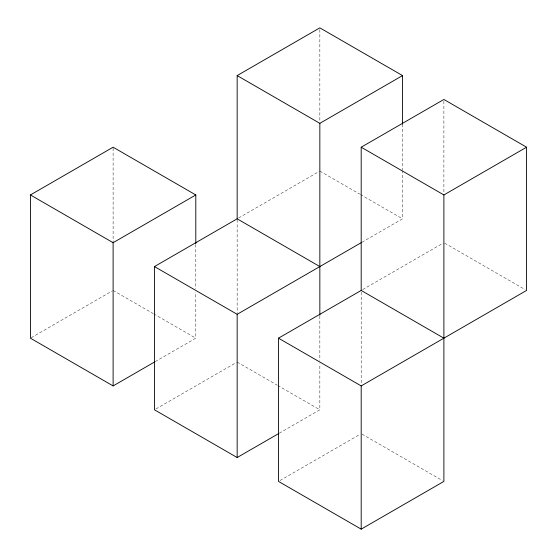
<?xml version="1.0" encoding="UTF-8"?>
<svg xmlns="http://www.w3.org/2000/svg" width="557" height="557" viewBox="0 0 557 557"><rect width="100%" height="100%" fill="white"/><g stroke="black" fill="none" stroke-linecap="round" stroke-linejoin="round"><path stroke-width="0.42" stroke-dasharray="2.79 2.09" d="M31.171 337.744L112.361 290.872M238.654 217.954L319.098 171.514M155.208 361.618L195.806 338.183L195.806 292.174M361.946 242.26L402.537 218.824L402.537 171.083M155.96 408.929L236.405 362.482M362.698 289.57L443.135 243.131M279.252 433.228L319.843 409.792L319.843 363.784M280.004 480.538L359.69 434.53M319.843 171.083L359.69 194.087M360.442 194.518L402.537 218.824M444.639 243.131L525.077 289.57M113.113 290.434L152.959 313.438M153.711 313.876L195.806 338.183M237.157 362.05L276.996 385.054M277.748 385.486L319.843 409.792M361.946 434.098L442.383 480.538M443.887 101.2L443.887 193.216M402.537 124.204L402.537 170.212M361.194 292.167L361.194 384.184M319.843 29.584L319.843 121.6M319.843 316.042L319.843 360.316M237.157 219.688L237.157 313.438M195.806 244.426L195.806 288.7M113.113 148.071L113.113 241.829"/><path stroke-width="0.84" d="M154.463 362.05L113.113 385.924L30.419 338.183L30.419 194.95L113.113 147.208L195.806 194.95L195.806 243.562M319.843 266.566L237.157 218.817L237.157 75.592L319.843 27.85L402.537 75.592L402.537 124.204M30.419 194.95L113.113 242.692L195.806 194.95M237.157 75.592L319.843 123.334L402.537 75.592M278.5 433.666L237.157 457.534L154.463 409.792L154.463 266.566L237.157 218.817M361.194 147.208L443.887 99.466L526.581 147.208L526.581 290.434L361.194 385.917L278.5 338.176L278.5 481.408L361.194 529.15L443.887 481.408L443.887 194.95L361.194 147.208L361.194 290.434L443.887 338.183M154.463 266.566L237.157 314.308L361.194 242.692M443.887 194.95L526.581 147.208M278.5 338.176L361.194 290.434M361.194 385.917L361.194 529.15M319.843 123.334L319.843 315.171M237.157 314.308L237.157 457.534M113.113 242.692L113.113 385.924"/></g></svg>
